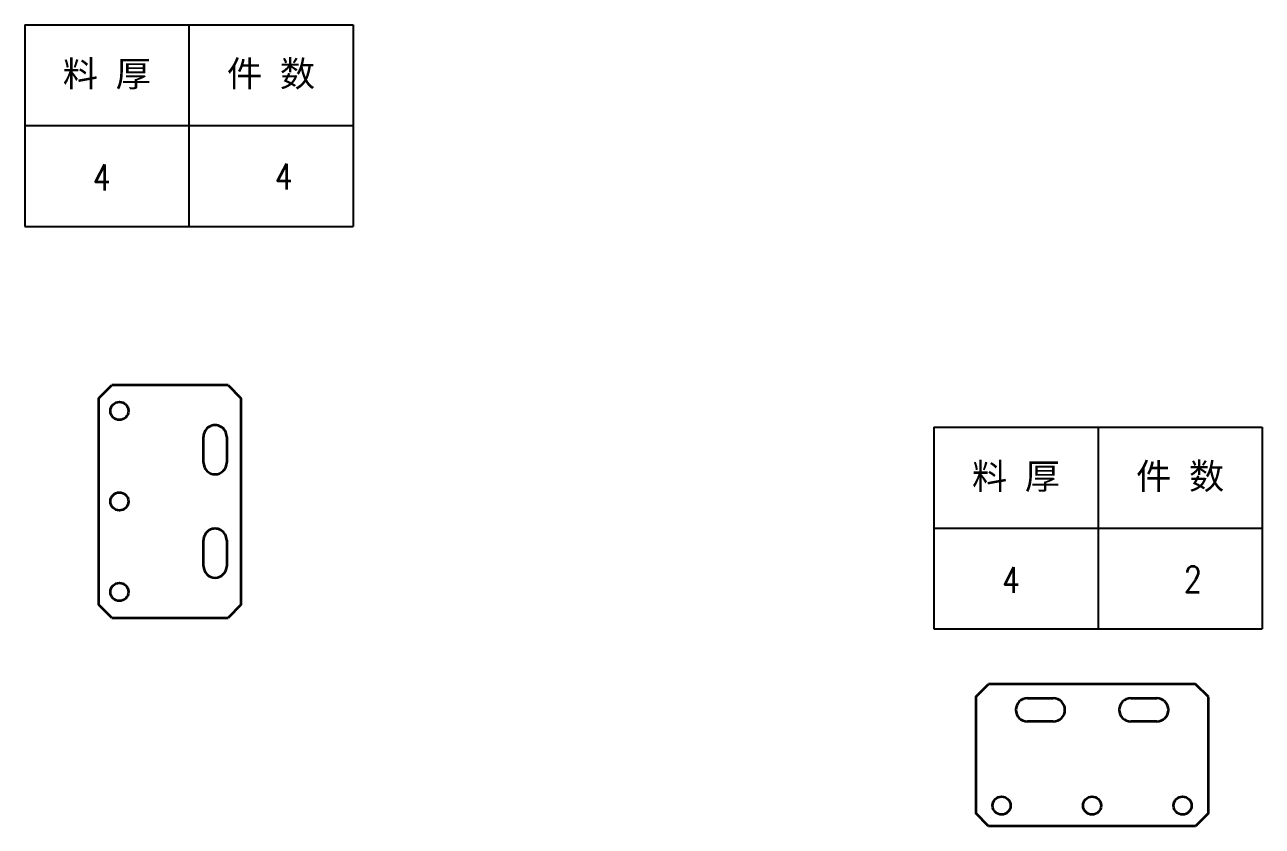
# Model space of a CAD drawing. Header units: millimetres. Extents: x -162325 to -83245, y 277409 to 326486.
# Drawn here: x -154289.4 to -153810.8, y 301785.1 to 302095.1 of the extents above; entities that cross this region are included whole.
import ezdxf
from ezdxf.enums import TextEntityAlignment as Align

# ---------------------------------------------------------------- set-up
doc = ezdxf.new("R2010")
doc.units = ezdxf.units.MM
doc.styles.add('DIM', font='romans.shx', dxfattribs={"width": 0.8, "bigfont": 'bigfont.shx'})
doc.styles.get("Standard").update_dxf_attribs({"font": 'txt', "bigfont": 'gbcbig.shx'})

# ---------------------------------------------------------------- blocks, each defined once
blk = doc.blocks.new('*T608')
at = {"color": 0, "linetype": 'ByBlock', "lineweight": -2, "transparency": 16777216}
for p, q in [((0, 0), (127, 0)), ((0, 0), (0, -78)), ((63.5, 0), (63.5, -78)), ((127, 0), (127, -78)), ((0, -39), (127, -39)), ((0, -78), (127, -78))]:
    blk.add_line(p, q, dxfattribs=at)
at = {"color": 0, "transparency": 16777216, "char_height": 10, "width": 60.5, "attachment_point": 5}
for s, insert in [('{\\fSimSun|b0|i0|c134|p2;料 厚}', (31.75, -19.5)), ('{\\fSimSun|b0|i0|c134|p2;件 数}', (95.25, -19.5))]:
    blk.add_mtext(s, dxfattribs=dict(at, insert=insert))
blk = doc.blocks.new('拆图参数')
blk.add_blockref('*T608', (-63.5, 78))
at = {"style": 'DIM', "width": 0.8}
blk.add_attdef('1', text='', height=10, dxfattribs=at).set_placement((36.65, 19.27), align=Align.MIDDLE_CENTER)
blk.add_attdef('6', text='', height=10, dxfattribs=at).set_placement((-37.13, 18.91), align=Align.MIDDLE_LEFT)

msp = doc.modelspace()

# ---------------------------------------------------------------- linework, layer by layer
at = {"color": 7, "lineweight": 35}
for p, q in [((-154260.786, 301950.729), (-154255.786, 301955.729)), ((-154210.786, 301955.729), (-154255.786, 301955.729)), ((-154210.786, 301955.729), (-154205.786, 301950.729)), ((-154260.786, 301870.729), (-154260.786, 301950.729)), ((-154205.786, 301950.729), (-154205.786, 301870.729)), ((-154220.286, 301925.729), (-154220.286, 301935.729)), ((-154211.286, 301935.729), (-154211.286, 301925.729)), ((-154220.286, 301885.729), (-154220.286, 301895.729)), ((-154211.286, 301895.729), (-154211.286, 301885.729)), ((-154255.786, 301865.729), (-154260.786, 301870.729)), ((-154205.786, 301870.729), (-154210.786, 301865.729)), ((-154255.786, 301865.729), (-154210.786, 301865.729)), ((-153921.578, 301835.112), (-153916.578, 301840.112)), ((-153836.578, 301840.112), (-153916.578, 301840.112)), ((-153831.578, 301835.112), (-153836.578, 301840.112)), ((-153921.578, 301835.112), (-153921.578, 301790.112)), ((-153831.578, 301790.112), (-153831.578, 301835.112)), ((-153901.578, 301834.612), (-153891.578, 301834.612)), ((-153861.578, 301834.612), (-153851.578, 301834.612)), ((-153891.578, 301825.612), (-153901.578, 301825.612)), ((-153851.578, 301825.612), (-153861.578, 301825.612)), ((-153916.578, 301785.112), (-153921.578, 301790.112)), ((-153831.578, 301790.112), (-153836.578, 301785.112)), ((-153836.578, 301785.112), (-153916.578, 301785.112))]:
    msp.add_line(p, q, dxfattribs=at)
for centre in [(-154252.786, 301945.729), (-154252.786, 301910.729), (-154252.786, 301875.729), (-153911.578, 301793.112), (-153876.578, 301793.112), (-153841.578, 301793.112)]:
    msp.add_circle(centre, 3.5, dxfattribs=at)
for centre, start, end in [((-154215.786, 301935.729), 359.99999, 180), ((-154215.786, 301925.729), 180, 359.99999), ((-154215.786, 301895.729), 359.99999, 180), ((-154215.786, 301885.729), 180, 359.99999), ((-153901.578, 301830.112), 90, 270), ((-153891.578, 301830.112), 270, 90), ((-153861.578, 301830.112), 90, 270), ((-153851.578, 301830.112), 270, 90)]:
    msp.add_arc(centre, 4.5, start, end, dxfattribs=at)

# ---------------------------------------------------------------- block references
for p, values in [((-154225.908, 302017.083), {'1': '4', '6': '4'}), ((-153874.254, 301861.417), {'1': '2', '6': '4'})]:
    msp.add_blockref('拆图参数', p).add_auto_attribs(values)

doc.saveas('drawing.dxf')
